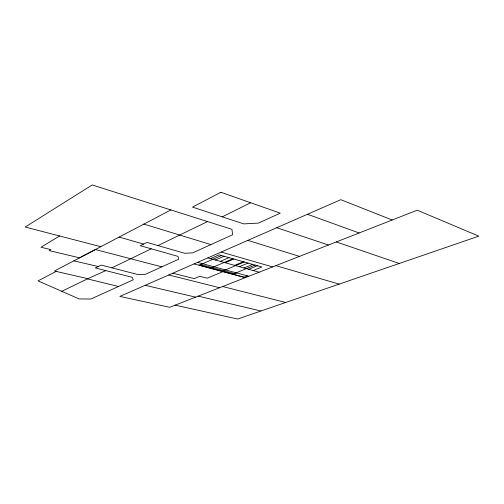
<?xml version="1.0" encoding="UTF-8"?>
<svg xmlns="http://www.w3.org/2000/svg" width="504" height="504" viewBox="0 0 504 504"><rect width="100%" height="100%" fill="white"/><g stroke="black" fill="none" stroke-linecap="round" stroke-linejoin="round"><path stroke-width="0.76" d="M59.579 235.979L40.969 247.237L50.847 249.625L49.178 250.608L79.582 257.846L170.843 209.929L231.953 229.32L232.577 234.769L192.648 252.882L184.691 253.273L147.004 242.424L140.326 245.719L177.962 256.36L178.737 259.176L145.499 274.258L138.121 274.611L101.266 265.091L95.313 267.945L132.199 277.307L133.302 279.789L90.877 299.023L79.134 298.929L38.02 280.886L56.139 271.404M161.803 266.855L95.42 249.537L54.482 271.02L87.86 278.693L61.771 291.312M222.245 216.846L250.664 202.74M111.919 267.844L151.257 248.806M157.966 245.574L207.566 221.577M105.79 270.61L87.419 278.888L118.522 286.486M210.483 258.634L219.139 254.822L261.847 267.032L253.115 270.535M260.877 311L478.8 236.156L417.243 210.181L169.722 307.301L119.864 296.396L340.786 199.685L392.2 220.015M202.331 263.623L199.011 265.079L244.031 277.194L247.382 275.864M221.521 255.503L200.844 264.556L234.253 273.584L255.087 265.098M215.416 260.007L224.085 256.24M220.298 261.374L228.974 257.639M210.678 268.216L232.854 258.747M225.131 262.723L233.818 259.018M234.65 265.381L243.35 261.746M222.062 271.278L244.295 262.017M222.938 271.669L207.119 278.189L199.811 276.305L194.235 278.624L172.841 273.2M239.337 266.685L248.05 263.088M243.98 267.983L252.693 264.417M233.176 274.271L236.521 272.91M248.573 269.268L257.292 265.728M175.184 305.153L237.649 319.032L260.971 311.012L198.179 296.132M73.805 260.877L98.267 266.522M145.196 285.308L195.59 297.152M168.783 274.97L219.587 287.727M222.648 286.524L285.743 302.501M100.819 246.702L25.2 227.033L92.194 184.968L170.843 209.929M194.072 263.913L245.24 277.666M197.644 262.351L248.837 276.255M207.831 257.891L259.138 272.217M119.139 237.075L143.646 244.087M221.187 252.038L272.626 266.925M275.877 265.646L339.192 284.13M143.861 224.091L210.905 244.597M247.861 240.364L299.483 256.385M276.759 227.707L328.438 245.02M336.313 241.939L399.269 263.485M307.497 214.257L359.119 232.987M220.909 192.27L192.509 207.113L243.785 223.896L258.344 223.102L280.249 213.167L220.909 192.27"/></g></svg>
